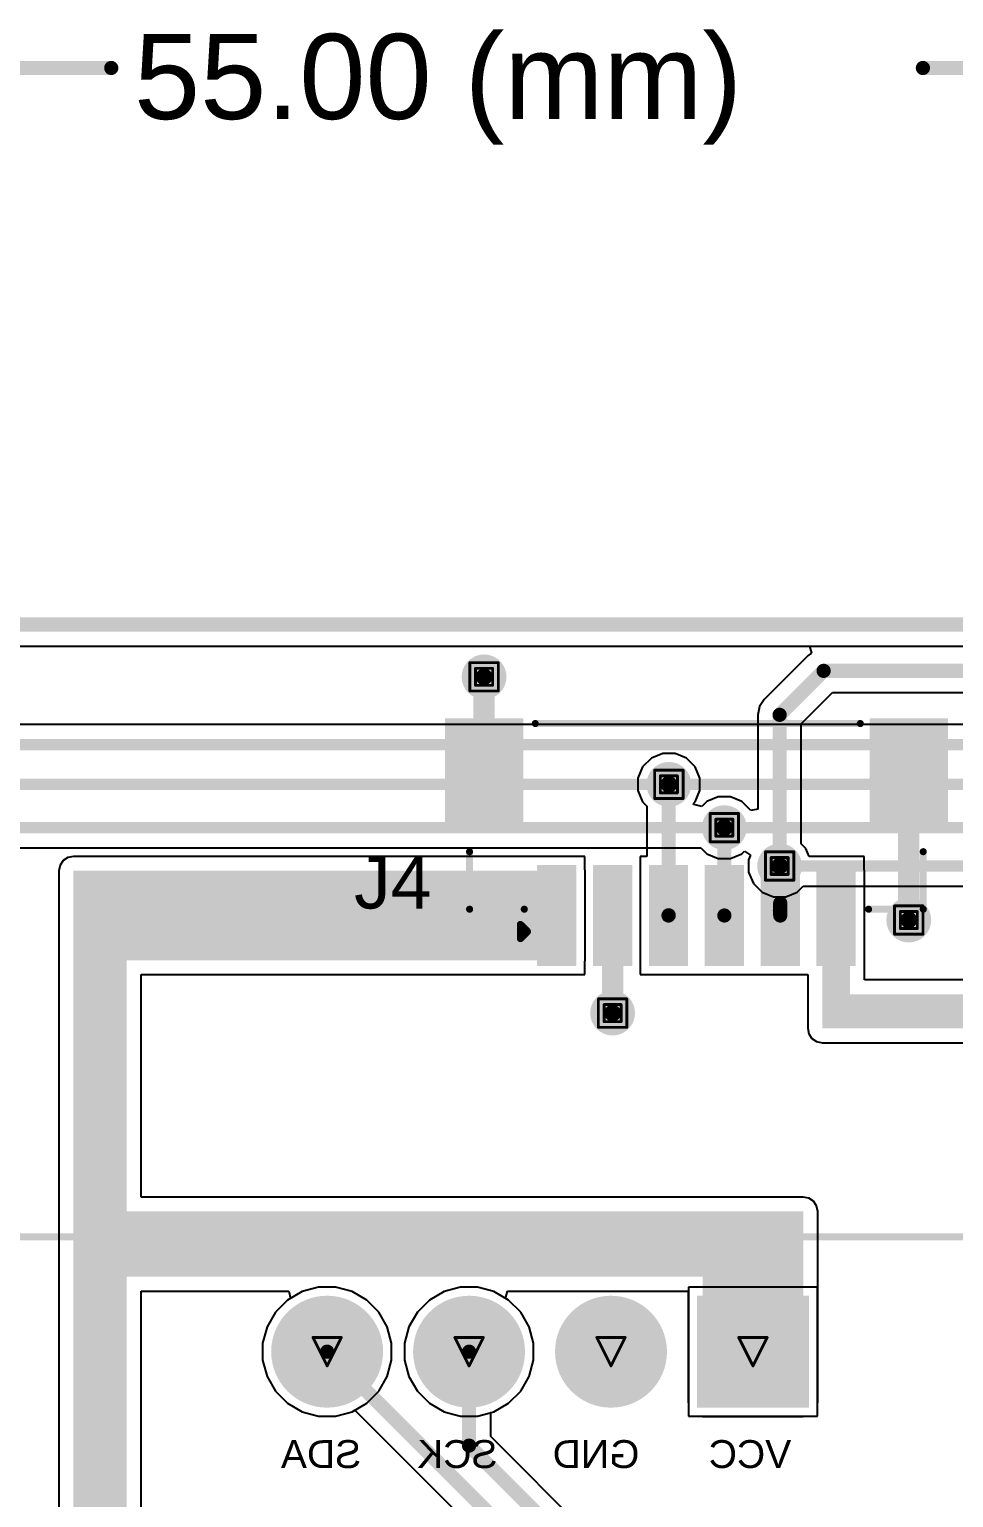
# Model space of a CAD drawing. Header units: inches. Extents: x -0.2 to 18.2, y -0.3 to 3.9.
# Drawn here: x 0.575 to 1.227, y 1.408 to 2.443 of the extents above; entities that cross this region are included whole.
import ezdxf

# ---------------------------------------------------------------- set-up
doc = ezdxf.new("R2010")
doc.units = ezdxf.units.IN
doc.header["$MEASUREMENT"] = 0
for name, color, linetype in [('Board Outline', 216, 'Continuous'), ('Bottom Layer', 5, 'Continuous'), ('Bottom Overlay', 54, 'Continuous'), ('Bottom Solder', 6, 'Continuous'), ('Dimension', 6, 'Continuous'), ('Drill Drawing', 1, 'Continuous'), ('Multi-Layer', 9, 'Continuous'), ('Pad Holes', 156, 'Continuous'), ('Top Layer', 1, 'Continuous'), ('Top Overlay', 2, 'Continuous'), ('Top Paste', 8, 'Continuous'), ('Top Solder', 216, 'Continuous'), ('Via Holes', 16, 'Continuous')]:
    doc.layers.add(name, color=color, linetype=linetype)
doc.styles.add('Arial', font='', dxfattribs={"height": 0.2})
doc.styles.get('Arial').set_extended_font_data('Arial')

# ---------------------------------------------------------------- blocks, each defined once
blk = doc.blocks.new('V________T______17')
at = {"layer": 'Top Layer'}
for points in [[(-0.17322825, 0.08513775), (-0.12598415, 0.08513775), (-0.12598415, 0.01427165), (-0.17322825, 0.01427165)], [(0.12598435, 0.08513775), (0.17322845, 0.08513775), (0.17322845, 0.01427165), (0.12598435, 0.01427165)], [(-0.1082676, -0.01820865), (-0.0885826, -0.01820865), (-0.0885826, -0.08120075), (-0.1082676, -0.08120075)], [(-0.0688975, -0.01820865), (-0.0492125, -0.01820865), (-0.0492125, -0.08120075), (-0.0688975, -0.08120075)], [(-0.0295274, -0.01820865), (-0.0098424, -0.01820865), (-0.0098424, -0.08120075), (-0.0295274, -0.08120075)], [(0.0098426, -0.01820865), (0.0295276, -0.01820865), (0.0295276, -0.08120075), (0.0098426, -0.08120075)], [(0.0492127, -0.01820865), (0.0688977, -0.01820865), (0.0688977, -0.08120075), (0.0492127, -0.08120075)], [(0.0885828, -0.01820865), (0.1082678, -0.01820865), (0.1082678, -0.08120075), (0.0885828, -0.08120075)]]:
    blk.add_hatch(color=1, dxfattribs=at).paths.add_polyline_path(points)
at = {"layer": 'Top Paste'}
for points in [[(-0.17322825, 0.08513775), (-0.12598415, 0.08513775), (-0.12598415, 0.01427165), (-0.17322825, 0.01427165)], [(0.12598435, 0.08513775), (0.17322845, 0.08513775), (0.17322845, 0.01427165), (0.12598435, 0.01427165)], [(-0.1082676, -0.01820865), (-0.0885826, -0.01820865), (-0.0885826, -0.08120075), (-0.1082676, -0.08120075)], [(-0.0688975, -0.01820865), (-0.0492125, -0.01820865), (-0.0492125, -0.08120075), (-0.0688975, -0.08120075)], [(-0.0295274, -0.01820865), (-0.0098424, -0.01820865), (-0.0098424, -0.08120075), (-0.0295274, -0.08120075)], [(0.0098426, -0.01820865), (0.0295276, -0.01820865), (0.0295276, -0.08120075), (0.0098426, -0.08120075)], [(0.0492127, -0.01820865), (0.0688977, -0.01820865), (0.0688977, -0.08120075), (0.0492127, -0.08120075)], [(0.0885828, -0.01820865), (0.1082678, -0.01820865), (0.1082678, -0.08120075), (0.0885828, -0.08120075)]]:
    blk.add_hatch(color=8, dxfattribs=at).paths.add_polyline_path(points)
at = {"layer": 'Top Solder'}
for points in [[(-0.17722825, 0.08913775), (-0.12198415, 0.08913775), (-0.12198415, 0.01027165), (-0.17722825, 0.01027165)], [(0.12198435, 0.08913775), (0.17722845, 0.08913775), (0.17722845, 0.01027165), (0.12198435, 0.01027165)], [(-0.1122676, -0.01420865), (-0.0845826, -0.01420865), (-0.0845826, -0.08520075), (-0.1122676, -0.08520075)], [(-0.0728975, -0.01420865), (-0.0452125, -0.01420865), (-0.0452125, -0.08520075), (-0.0728975, -0.08520075)], [(-0.0335274, -0.01420865), (-0.0058424, -0.01420865), (-0.0058424, -0.08520075), (-0.0335274, -0.08520075)], [(0.0058426, -0.01420865), (0.0335276, -0.01420865), (0.0335276, -0.08520075), (0.0058426, -0.08520075)], [(0.0452127, -0.01420865), (0.0728977, -0.01420865), (0.0728977, -0.08520075), (0.0452127, -0.08520075)], [(0.0845828, -0.01420865), (0.1122678, -0.01420865), (0.1122678, -0.08520075), (0.0845828, -0.08520075)]]:
    blk.add_hatch(color=216, dxfattribs=at).paths.add_polyline_path(points)
at = {"layer": 'Top Overlay', "const_width": 0.005}
for points in [[(-0.113559, 0.085559), (0.115441, 0.085559)], [(-0.159811, -0.0452756), (-0.159811, -0.0047402)], [(0.1598112, -0.0452756), (0.1598112, -0.0047402)], [(-0.159811, -0.0452756), (-0.1212756, -0.0452756)], [(0.1212758, -0.0452756), (0.1598112, -0.0452756)], [(-0.124, -0.056), (-0.119, -0.061)], [(-0.124, -0.066), (-0.124, -0.056)], [(-0.124, -0.066), (-0.119, -0.061)]]:
    blk.add_lwpolyline(points, dxfattribs=at)
at = {"layer": 'Top Overlay', "const_width": 0.0025}
for points in [[(-0.114809, 0.085559, 1), (-0.112309, 0.085559, 1)], [(0.114191, 0.085559, 1), (0.116691, 0.085559, 1)], [(-0.161061, -0.0047402, 1), (-0.158561, -0.0047402, 1)], [(0.1585612, -0.0047402, 1), (0.1610612, -0.0047402, 1)], [(-0.161061, -0.0452756, 1), (-0.158561, -0.0452756, 1)], [(-0.161061, -0.0452756, 1), (-0.158561, -0.0452756, 1)], [(-0.1225256, -0.0452756, 1), (-0.1200256, -0.0452756, 1)], [(0.1200258, -0.0452756, 1), (0.1225258, -0.0452756, 1)], [(0.1585612, -0.0452756, 1), (0.1610612, -0.0452756, 1)], [(0.1585612, -0.0452756, 1), (0.1610612, -0.0452756, 1)], [(-0.12525, -0.056, 1), (-0.12275, -0.056, 1)], [(-0.12525, -0.056, 1), (-0.12275, -0.056, 1)], [(-0.12025, -0.061, 1), (-0.11775, -0.061, 1)], [(-0.12025, -0.061, 1), (-0.11775, -0.061, 1)], [(-0.12525, -0.066, 1), (-0.12275, -0.066, 1)], [(-0.12525, -0.066, 1), (-0.12275, -0.066, 1)]]:
    blk.add_lwpolyline(points, format="xyb", close=True, dxfattribs=at)
blk = doc.blocks.new('1_3_______OLED_B_32')
at = {"layer": 'Bottom Layer'}
blk.add_hatch(color=5, dxfattribs=at).paths.add_polyline_path([(-0.11456685, -0.03543315), (-0.18543295, -0.03543315), (-0.18543295, 0.03543295), (-0.11456685, 0.03543295)])
h = blk.add_hatch(color=5, dxfattribs=at)
edge = h.paths.add_edge_path()
edge.add_arc((-0.0499999, -1e-07), 0.035433, 0, 360)
h = blk.add_hatch(color=5, dxfattribs=at)
edge = h.paths.add_edge_path()
edge.add_arc((0.0500001, -1e-07), 0.035433, 0, 360)
h = blk.add_hatch(color=5, dxfattribs=at)
edge = h.paths.add_edge_path()
edge.add_arc((0.1500001, -1e-07), 0.035433, 0, 360)
at = {"layer": 'Bottom Solder'}
blk.add_hatch(color=6, dxfattribs=at).paths.add_polyline_path([(-0.11056685, -0.03943315), (-0.18943295, -0.03943315), (-0.18943295, 0.03943295), (-0.11056685, 0.03943295)])
h = blk.add_hatch(color=6, dxfattribs=at)
edge = h.paths.add_edge_path()
edge.add_arc((-0.0499999, -1e-07), 0.039433, 0, 360)
h = blk.add_hatch(color=6, dxfattribs=at)
edge = h.paths.add_edge_path()
edge.add_arc((0.0500001, -1e-07), 0.039433, 0, 360)
h = blk.add_hatch(color=6, dxfattribs=at)
edge = h.paths.add_edge_path()
edge.add_arc((0.1500001, -1e-07), 0.039433, 0, 360)
at = {"layer": 'Multi-Layer'}
blk.add_hatch(color=9, dxfattribs=at).paths.add_polyline_path([(-0.11456685, -0.03543315), (-0.18543295, -0.03543315), (-0.18543295, 0.03543295), (-0.11456685, 0.03543295)])
h = blk.add_hatch(color=9, dxfattribs=at)
edge = h.paths.add_edge_path()
edge.add_arc((-0.0499999, -1e-07), 0.035433, 0, 360)
h = blk.add_hatch(color=9, dxfattribs=at)
edge = h.paths.add_edge_path()
edge.add_arc((0.0500001, -1e-07), 0.035433, 0, 360)
h = blk.add_hatch(color=9, dxfattribs=at)
edge = h.paths.add_edge_path()
edge.add_arc((0.1500001, -1e-07), 0.035433, 0, 360)
at = {"layer": 'Pad Holes'}
h = blk.add_hatch(color=7, dxfattribs=at)
edge = h.paths.add_edge_path()
edge.add_arc((-0.1499999, -1e-07), 0.019685, 0, 360)
h = blk.add_hatch(color=7, dxfattribs=at)
edge = h.paths.add_edge_path()
edge.add_arc((-0.0499999, -1e-07), 0.019685, 0, 360)
h = blk.add_hatch(color=7, dxfattribs=at)
edge = h.paths.add_edge_path()
edge.add_arc((0.0500001, -1e-07), 0.019685, 0, 360)
h = blk.add_hatch(color=7, dxfattribs=at)
edge = h.paths.add_edge_path()
edge.add_arc((0.1500001, -1e-07), 0.019685, 0, 360)
at = {"layer": 'Top Layer'}
blk.add_hatch(color=1, dxfattribs=at).paths.add_polyline_path([(-0.11456685, -0.03543315), (-0.18543295, -0.03543315), (-0.18543295, 0.03543295), (-0.11456685, 0.03543295)])
h = blk.add_hatch(color=1, dxfattribs=at)
edge = h.paths.add_edge_path()
edge.add_arc((-0.0499999, -1e-07), 0.035433, 0, 360)
h = blk.add_hatch(color=1, dxfattribs=at)
edge = h.paths.add_edge_path()
edge.add_arc((0.0500001, -1e-07), 0.035433, 0, 360)
h = blk.add_hatch(color=1, dxfattribs=at)
edge = h.paths.add_edge_path()
edge.add_arc((0.1500001, -1e-07), 0.035433, 0, 360)
at = {"layer": 'Top Solder'}
blk.add_hatch(color=216, dxfattribs=at).paths.add_polyline_path([(-0.11056685, -0.03943315), (-0.18943295, -0.03943315), (-0.18943295, 0.03943295), (-0.11056685, 0.03943295)])
h = blk.add_hatch(color=216, dxfattribs=at)
edge = h.paths.add_edge_path()
edge.add_arc((-0.0499999, -1e-07), 0.039433, 0, 360)
h = blk.add_hatch(color=216, dxfattribs=at)
edge = h.paths.add_edge_path()
edge.add_arc((0.0500001, -1e-07), 0.039433, 0, 360)
h = blk.add_hatch(color=216, dxfattribs=at)
edge = h.paths.add_edge_path()
edge.add_arc((0.1500001, -1e-07), 0.039433, 0, 360)
at = {"layer": 'Bottom Overlay', "const_width": 0.005}
blk.add_lwpolyline([(0.6986378, -0.081), (-0.699, -0.081)], dxfattribs=at)
at = {"layer": 'Bottom Overlay', "style": 'Arial', "text_generation_flag": 2}
for s, p in [('VCC', (-0.1769979, 0.0819999)), ('GND', (-0.0700529, 0.0819999)), ('SCK', (0.0299451, 0.0819999)), ('SDA', (0.1259981, 0.0819999))]:
    blk.add_text(s, height=0.019685, rotation=180, dxfattribs=at).set_placement(p)

msp = doc.modelspace()

# ---------------------------------------------------------------- hatches: boundary and pattern name
at = {"layer": 'Bottom Layer'}
h = msp.add_hatch(color=5, dxfattribs=at)
edge = h.paths.add_edge_path()
edge.add_arc((0.8957873, 1.9866471), 0.011811, 0, 360)
h = msp.add_hatch(color=5, dxfattribs=at)
edge = h.paths.add_edge_path()
edge.add_arc((1.0259999, 1.9108818), 0.011811, 0, 360)
h = msp.add_hatch(color=5, dxfattribs=at)
edge = h.paths.add_edge_path()
edge.add_arc((1.0650786, 1.8803866), 0.011811, 0, 360)
h = msp.add_hatch(color=5, dxfattribs=at)
edge = h.paths.add_edge_path()
edge.add_arc((1.1040059, 1.8533488), 0.011811, 0, 360)
h = msp.add_hatch(color=5, dxfattribs=at)
edge = h.paths.add_edge_path()
edge.add_arc((1.1949999, 1.8152582), 0.011811, 0, 360)
h = msp.add_hatch(color=5, dxfattribs=at)
edge = h.paths.add_edge_path()
edge.add_arc((0.9863385, 1.7497071), 0.011811, 0, 360)
at = {"layer": 'Bottom Solder'}
h = msp.add_hatch(color=6, dxfattribs=at)
edge = h.paths.add_edge_path()
edge.add_arc((0.8957873, 1.9866471), 0.015811, 0, 360)
h = msp.add_hatch(color=6, dxfattribs=at)
edge = h.paths.add_edge_path()
edge.add_arc((1.0259999, 1.9108818), 0.015811, 0, 360)
h = msp.add_hatch(color=6, dxfattribs=at)
edge = h.paths.add_edge_path()
edge.add_arc((1.0650786, 1.8803866), 0.015811, 0, 360)
h = msp.add_hatch(color=6, dxfattribs=at)
edge = h.paths.add_edge_path()
edge.add_arc((1.1040059, 1.8533488), 0.015811, 0, 360)
h = msp.add_hatch(color=6, dxfattribs=at)
edge = h.paths.add_edge_path()
edge.add_arc((1.1949999, 1.8152582), 0.015811, 0, 360)
h = msp.add_hatch(color=6, dxfattribs=at)
edge = h.paths.add_edge_path()
edge.add_arc((0.9863385, 1.7497071), 0.015811, 0, 360)
at = {"layer": 'Top Layer'}
h = msp.add_hatch(color=1, dxfattribs=at)
edge = h.paths.add_edge_path()
edge.add_arc((0.8957873, 1.9866471), 0.011811, 0, 360)
h = msp.add_hatch(color=1, dxfattribs=at)
edge = h.paths.add_edge_path()
edge.add_arc((1.0259999, 1.9108818), 0.011811, 0, 360)
h = msp.add_hatch(color=1, dxfattribs=at)
edge = h.paths.add_edge_path()
edge.add_arc((1.0650786, 1.8803866), 0.011811, 0, 360)
h = msp.add_hatch(color=1, dxfattribs=at)
edge = h.paths.add_edge_path()
edge.add_arc((1.1040059, 1.8533488), 0.011811, 0, 360)
for points in [[(0.6065, 1.7869763), (0.9568108, 1.7869763), (0.9568108, 1.8499685), (0.6065, 1.8499685)], [(0.6065, 0.9724685), (0.6439998, 0.9724685), (0.6439998, 1.8499685), (0.6065, 1.8499685)], [(1.1339999, 1.7390216), (1.1536613, 1.7390216), (1.1536613, 1.8499684), (1.1339999, 1.8499684)], [(1.1349999, 1.7390216), (1.6720031, 1.7390216), (1.6720031, 1.7628818), (1.1349999, 1.7628818)], [(0.6065, 1.5638818), (1.1206454, 1.5638818), (1.1206454, 1.6098818), (0.6065, 1.6098818)], [(1.0497793, 1.4756532), (1.1206455, 1.4756532), (1.1206455, 1.6098818), (1.0497793, 1.6098818)]]:
    msp.add_hatch(color=1, dxfattribs=at).paths.add_polyline_path(points)
h = msp.add_hatch(color=1, dxfattribs=at)
edge = h.paths.add_edge_path()
edge.add_arc((1.1949999, 1.8152582), 0.011811, 0, 360)
h = msp.add_hatch(color=1, dxfattribs=at)
edge = h.paths.add_edge_path()
edge.add_arc((0.9863385, 1.7497071), 0.011811, 0, 360)
at = {"layer": 'Top Solder'}
h = msp.add_hatch(color=216, dxfattribs=at)
edge = h.paths.add_edge_path()
edge.add_arc((0.8957873, 1.9866471), 0.015811, 0, 360)
h = msp.add_hatch(color=216, dxfattribs=at)
edge = h.paths.add_edge_path()
edge.add_arc((1.0259999, 1.9108818), 0.015811, 0, 360)
h = msp.add_hatch(color=216, dxfattribs=at)
edge = h.paths.add_edge_path()
edge.add_arc((1.0650786, 1.8803866), 0.015811, 0, 360)
h = msp.add_hatch(color=216, dxfattribs=at)
edge = h.paths.add_edge_path()
edge.add_arc((1.1040059, 1.8533488), 0.015811, 0, 360)
h = msp.add_hatch(color=216, dxfattribs=at)
edge = h.paths.add_edge_path()
edge.add_arc((1.1949999, 1.8152582), 0.015811, 0, 360)
h = msp.add_hatch(color=216, dxfattribs=at)
edge = h.paths.add_edge_path()
edge.add_arc((0.9863385, 1.7497071), 0.015811, 0, 360)
at = {"layer": 'Via Holes'}
h = msp.add_hatch(color=7, dxfattribs=at)
edge = h.paths.add_edge_path()
edge.add_arc((0.8957873, 1.9866471), 0.0059055, 0, 360)
h = msp.add_hatch(color=7, dxfattribs=at)
edge = h.paths.add_edge_path()
edge.add_arc((1.0259999, 1.9108818), 0.0059055, 0, 360)
h = msp.add_hatch(color=7, dxfattribs=at)
edge = h.paths.add_edge_path()
edge.add_arc((1.0650786, 1.8803866), 0.0059055, 0, 360)
h = msp.add_hatch(color=7, dxfattribs=at)
edge = h.paths.add_edge_path()
edge.add_arc((1.1040059, 1.8533488), 0.0059055, 0, 360)
h = msp.add_hatch(color=7, dxfattribs=at)
edge = h.paths.add_edge_path()
edge.add_arc((1.1949999, 1.8152582), 0.0059055, 0, 360)
h = msp.add_hatch(color=7, dxfattribs=at)
edge = h.paths.add_edge_path()
edge.add_arc((0.9863385, 1.7497071), 0.0059055, 0, 360)

# ---------------------------------------------------------------- linework, layer by layer
at = {"layer": 'Board Outline', "const_width": 0.01}
msp.add_lwpolyline([(0.0492128, 2.0235511), (1.820866, 2.0235511)], dxfattribs=at)
at = {"layer": 'Bottom Layer'}
for p, q in [((0.0492126, 2.0082576), (1.820866, 2.0082538)), ((1.5998612, 1.9531561), (0.3914154, 1.9531561)), ((0.4168323, 1.8661123), (1.0485075, 1.8661123)), ((1.0485075, 1.8661123), (1.0527237, 1.8618961)), ((1.0774335, 1.8618961), (1.0792989, 1.8637615)), ((1.0792989, 1.8637615), (1.0835378, 1.8609293)), ((1.0527237, 1.8618961), (1.0607401, 1.8585756)), ((1.0607401, 1.8585756), (1.0694171, 1.8585756)), ((1.0694171, 1.8585756), (1.0774335, 1.8618961)), ((1.0835378, 1.8609293), (1.0821949, 1.8576873)), ((1.0821949, 1.8576873), (1.0821949, 1.8490103)), ((1.0821949, 1.8490103), (1.0855154, 1.8409939)), ((1.0855154, 1.8409939), (1.091651, 1.8348583)), ((1.091651, 1.8348583), (1.0996674, 1.8315378)), ((1.0996674, 1.8315378), (1.1083444, 1.8315378)), ((1.1083444, 1.8315378), (1.1163608, 1.8348583)), ((1.1163608, 1.8348583), (1.120577, 1.8390745)), ((1.120577, 1.8390745), (1.4738412, 1.8390745)), ((0.7676759, 1.5534231), (0.7573159, 1.5474417)), ((0.779231, 1.5565193), (0.7676759, 1.5534231)), ((0.7911938, 1.5565193), (0.779231, 1.5565193)), ((0.8027489, 1.5534231), (0.7911938, 1.5565193)), ((0.8131089, 1.5474417), (0.8027489, 1.5534231)), ((0.8676759, 1.5534231), (0.8573159, 1.5474417)), ((0.879231, 1.5565193), (0.8676759, 1.5534231)), ((0.8911938, 1.5565193), (0.879231, 1.5565193)), ((0.9027489, 1.5534231), (0.8911938, 1.5565193)), ((0.9131089, 1.5474417), (0.9027489, 1.5534231)), ((1.1306454, 1.5565193), (1.0397794, 1.5565193)), ((1.0397794, 1.5565193), (1.0397794, 1.4656533)), ((1.1306454, 1.4656533), (1.1306454, 1.5565193)), ((0.7573159, 1.5474417), (0.748857, 1.5389828)), ((0.8215678, 1.5389828), (0.8131089, 1.5474417)), ((0.8573159, 1.5474417), (0.848857, 1.5389828)), ((0.9215678, 1.5389828), (0.9131089, 1.5474417)), ((0.748857, 1.5389828), (0.7428756, 1.5286228)), ((0.8275492, 1.5286228), (0.8215678, 1.5389828)), ((0.848857, 1.5389828), (0.8428756, 1.5286228)), ((0.9275492, 1.5286228), (0.9215678, 1.5389828)), ((0.7428756, 1.5286228), (0.7397794, 1.5170677)), ((0.8306454, 1.5170677), (0.8275492, 1.5286228)), ((0.8428756, 1.5286228), (0.8397794, 1.5170677)), ((0.9306454, 1.5170677), (0.9275492, 1.5286228)), ((0.7397794, 1.5170677), (0.7397794, 1.5051049)), ((0.8306454, 1.5051049), (0.8306454, 1.5170677)), ((0.8397794, 1.5170677), (0.8397794, 1.5051049)), ((0.9306454, 1.5051049), (0.9306454, 1.5170677)), ((0.7397794, 1.5051049), (0.7428756, 1.4935498)), ((0.8275492, 1.4935498), (0.8306454, 1.5051049)), ((0.8397794, 1.5051049), (0.8428756, 1.4935498)), ((0.9275492, 1.4935498), (0.9306454, 1.5051049)), ((0.7428756, 1.4935498), (0.748857, 1.4831898)), ((0.8215678, 1.4831898), (0.8275492, 1.4935498)), ((0.8428756, 1.4935498), (0.848857, 1.4831898)), ((0.9215678, 1.4831898), (0.9275492, 1.4935498)), ((0.748857, 1.4831898), (0.7573159, 1.4747309)), ((0.8131089, 1.4747309), (0.8215678, 1.4831898)), ((0.848857, 1.4831898), (0.8573159, 1.4747309)), ((0.9131089, 1.4747309), (0.9215678, 1.4831898)), ((0.7573159, 1.4747309), (0.7676759, 1.4687495)), ((0.8027489, 1.4687495), (0.8131089, 1.4747309)), ((0.8573159, 1.4747309), (0.8676759, 1.4687495)), ((0.9027489, 1.4687495), (0.9131089, 1.4747309)), ((0.7676759, 1.4687495), (0.779231, 1.4656533)), ((0.779231, 1.4656533), (0.7911938, 1.4656533)), ((0.7911938, 1.4656533), (0.8027489, 1.4687495)), ((0.8676759, 1.4687495), (0.879231, 1.4656533)), ((0.879231, 1.4656533), (0.8911938, 1.4656533)), ((0.8911938, 1.4656533), (0.9027489, 1.4687495)), ((1.0397794, 1.4656533), (1.1306454, 1.4656533))]:
    msp.add_line(p, q, dxfattribs=at)
at = {"layer": 'Bottom Layer', "const_width": 0.008}
for points in [[(0.3914149, 1.9388818), (1.6164323, 1.9388818)], [(0.4024149, 1.9108818), (1.0259999, 1.9108818)], [(1.0259999, 1.9108818), (1.4884451, 1.9108818)], [(0.4109197, 1.8803866), (1.0650786, 1.8803866)], [(1.0650786, 1.8803866), (1.4818823, 1.8803866)], [(1.1040059, 1.8533488), (1.4797539, 1.8533488)]]:
    msp.add_lwpolyline(points, dxfattribs=at)
at = {"layer": 'Bottom Layer', "const_width": 0.004}
for points in [[(1.0239999, 1.9108818, 1), (1.0279999, 1.9108818, 1)], [(1.0239999, 1.9108818, 1), (1.0279999, 1.9108818, 1)], [(1.0630786, 1.8803866, 1), (1.0670786, 1.8803866, 1)], [(1.0630786, 1.8803866, 1), (1.0670786, 1.8803866, 1)], [(1.1020059, 1.8533488, 1), (1.1060059, 1.8533488, 1)]]:
    msp.add_lwpolyline(points, format="xyb", close=True, dxfattribs=at)
at = {"layer": 'Dimension', "const_width": 0.01}
for points in [[(-0.1476378, 2.4157318), (0.6331265, 2.4157318)], [(1.2049518, 2.4157318), (2.0177162, 2.4157318)]]:
    msp.add_lwpolyline(points, dxfattribs=at)
at = {"layer": 'Dimension', "const_width": 0.005}
for points in [[(0.6306265, 2.4157318, 1), (0.6356265, 2.4157318, 1)], [(1.2024518, 2.4157318, 1), (1.2074518, 2.4157318, 1)]]:
    msp.add_lwpolyline(points, format="xyb", close=True, dxfattribs=at)
at = {"layer": 'Drill Drawing', "const_width": 0.002}
for points in [[(0.8857873, 1.9966471), (0.9057873, 1.9966471)], [(0.8857873, 1.9766471), (0.8857873, 1.9966471)], [(0.9057873, 1.9766471), (0.9057873, 1.9966471)], [(0.8897873, 1.9926471), (0.9017873, 1.9926471)], [(0.8897873, 1.9806471), (0.8897873, 1.9926471)], [(0.9017873, 1.9806471), (0.9017873, 1.9926471)], [(0.8857873, 1.9766471), (0.9057873, 1.9766471)], [(0.8897873, 1.9806471), (0.9017873, 1.9806471)], [(1.0159999, 1.9208818), (1.0359999, 1.9208818)], [(1.0159999, 1.9008818), (1.0159999, 1.9208818)], [(1.0199999, 1.9168818), (1.0319999, 1.9168818)], [(1.0199999, 1.9048818), (1.0199999, 1.9168818)], [(1.0319999, 1.9048818), (1.0319999, 1.9168818)], [(1.0359999, 1.9008818), (1.0359999, 1.9208818)], [(1.0199999, 1.9048818), (1.0319999, 1.9048818)], [(1.0159999, 1.9008818), (1.0359999, 1.9008818)], [(1.0550786, 1.8903866), (1.0750786, 1.8903866)], [(1.0550786, 1.8703866), (1.0550786, 1.8903866)], [(1.0590786, 1.8863866), (1.0710786, 1.8863866)], [(1.0590786, 1.8743866), (1.0590786, 1.8863866)], [(1.0710786, 1.8743866), (1.0710786, 1.8863866)], [(1.0750786, 1.8703866), (1.0750786, 1.8903866)], [(1.0590786, 1.8743866), (1.0710786, 1.8743866)], [(1.0550786, 1.8703866), (1.0750786, 1.8703866)], [(1.0940059, 1.8633488), (1.1140059, 1.8633488)], [(1.0940059, 1.8433488), (1.0940059, 1.8633488)], [(1.1140059, 1.8433488), (1.1140059, 1.8633488)], [(1.0980059, 1.8593488), (1.1100059, 1.8593488)], [(1.0980059, 1.8473488), (1.0980059, 1.8593488)], [(1.1100059, 1.8473488), (1.1100059, 1.8593488)], [(1.0940059, 1.8433488), (1.1140059, 1.8433488)], [(1.0980059, 1.8473488), (1.1100059, 1.8473488)], [(1.1849999, 1.8252582), (1.2049999, 1.8252582)], [(1.1849999, 1.8052582), (1.1849999, 1.8252582)], [(1.1889999, 1.8212582), (1.2009999, 1.8212582)], [(1.1889999, 1.8092582), (1.1889999, 1.8212582)], [(1.2009999, 1.8092582), (1.2009999, 1.8212582)], [(1.2049999, 1.8052582), (1.2049999, 1.8252582)], [(1.1849999, 1.8052582), (1.2049999, 1.8052582)], [(1.1889999, 1.8092582), (1.2009999, 1.8092582)], [(0.9763385, 1.7597071), (0.9963385, 1.7597071)], [(0.9763385, 1.7397071), (0.9763385, 1.7597071)], [(0.9963385, 1.7397071), (0.9963385, 1.7597071)], [(0.9803385, 1.7557071), (0.9923385, 1.7557071)], [(0.9803385, 1.7437071), (0.9803385, 1.7557071)], [(0.9923385, 1.7437071), (0.9923385, 1.7557071)], [(0.9763385, 1.7397071), (0.9963385, 1.7397071)], [(0.9803385, 1.7437071), (0.9923385, 1.7437071)], [(0.7752124, 1.5210863), (0.7952124, 1.5210863)], [(0.7752124, 1.5210863), (0.7852124, 1.5010863)], [(0.7852124, 1.5010863), (0.7952124, 1.5210863)], [(0.8752124, 1.5210863), (0.8952124, 1.5210863)], [(0.8752124, 1.5210863), (0.8852124, 1.5010863)], [(0.8852124, 1.5010863), (0.8952124, 1.5210863)], [(0.9752124, 1.5210863), (0.9952124, 1.5210863)], [(0.9752124, 1.5210863), (0.9852124, 1.5010863)], [(0.9852124, 1.5010863), (0.9952124, 1.5210863)], [(1.0752124, 1.5210863), (1.0952124, 1.5210863)], [(1.0752124, 1.5210863), (1.0852124, 1.5010863)], [(1.0852124, 1.5010863), (1.0952124, 1.5210863)]]:
    msp.add_lwpolyline(points, dxfattribs=at)
at = {"layer": 'Drill Drawing', "const_width": 0.001}
for points in [[(0.8852873, 1.9966471, 1), (0.8862873, 1.9966471, 1)], [(0.8852873, 1.9966471, 1), (0.8862873, 1.9966471, 1)], [(0.9052873, 1.9966471, 1), (0.9062873, 1.9966471, 1)], [(0.9052873, 1.9966471, 1), (0.9062873, 1.9966471, 1)], [(0.8892873, 1.9926471, 1), (0.8902873, 1.9926471, 1)], [(0.8892873, 1.9926471, 1), (0.8902873, 1.9926471, 1)], [(0.9012873, 1.9926471, 1), (0.9022873, 1.9926471, 1)], [(0.9012873, 1.9926471, 1), (0.9022873, 1.9926471, 1)], [(0.8852873, 1.9766471, 1), (0.8862873, 1.9766471, 1)], [(0.8852873, 1.9766471, 1), (0.8862873, 1.9766471, 1)], [(0.8892873, 1.9806471, 1), (0.8902873, 1.9806471, 1)], [(0.8892873, 1.9806471, 1), (0.8902873, 1.9806471, 1)], [(0.9012873, 1.9806471, 1), (0.9022873, 1.9806471, 1)], [(0.9012873, 1.9806471, 1), (0.9022873, 1.9806471, 1)], [(0.9052873, 1.9766471, 1), (0.9062873, 1.9766471, 1)], [(0.9052873, 1.9766471, 1), (0.9062873, 1.9766471, 1)], [(1.0154999, 1.9208818, 1), (1.0164999, 1.9208818, 1)], [(1.0154999, 1.9208818, 1), (1.0164999, 1.9208818, 1)], [(1.0194999, 1.9168818, 1), (1.0204999, 1.9168818, 1)], [(1.0194999, 1.9168818, 1), (1.0204999, 1.9168818, 1)], [(1.0314999, 1.9168818, 1), (1.0324999, 1.9168818, 1)], [(1.0314999, 1.9168818, 1), (1.0324999, 1.9168818, 1)], [(1.0354999, 1.9208818, 1), (1.0364999, 1.9208818, 1)], [(1.0354999, 1.9208818, 1), (1.0364999, 1.9208818, 1)], [(1.0194999, 1.9048818, 1), (1.0204999, 1.9048818, 1)], [(1.0194999, 1.9048818, 1), (1.0204999, 1.9048818, 1)], [(1.0314999, 1.9048818, 1), (1.0324999, 1.9048818, 1)], [(1.0314999, 1.9048818, 1), (1.0324999, 1.9048818, 1)], [(1.0154999, 1.9008818, 1), (1.0164999, 1.9008818, 1)], [(1.0154999, 1.9008818, 1), (1.0164999, 1.9008818, 1)], [(1.0354999, 1.9008818, 1), (1.0364999, 1.9008818, 1)], [(1.0354999, 1.9008818, 1), (1.0364999, 1.9008818, 1)], [(1.0545786, 1.8903866, 1), (1.0555786, 1.8903866, 1)], [(1.0545786, 1.8903866, 1), (1.0555786, 1.8903866, 1)], [(1.0585786, 1.8863866, 1), (1.0595786, 1.8863866, 1)], [(1.0585786, 1.8863866, 1), (1.0595786, 1.8863866, 1)], [(1.0705786, 1.8863866, 1), (1.0715786, 1.8863866, 1)], [(1.0705786, 1.8863866, 1), (1.0715786, 1.8863866, 1)], [(1.0745786, 1.8903866, 1), (1.0755786, 1.8903866, 1)], [(1.0745786, 1.8903866, 1), (1.0755786, 1.8903866, 1)], [(1.0585786, 1.8743866, 1), (1.0595786, 1.8743866, 1)], [(1.0585786, 1.8743866, 1), (1.0595786, 1.8743866, 1)], [(1.0705786, 1.8743866, 1), (1.0715786, 1.8743866, 1)], [(1.0705786, 1.8743866, 1), (1.0715786, 1.8743866, 1)], [(1.0545786, 1.8703866, 1), (1.0555786, 1.8703866, 1)], [(1.0545786, 1.8703866, 1), (1.0555786, 1.8703866, 1)], [(1.0745786, 1.8703866, 1), (1.0755786, 1.8703866, 1)], [(1.0745786, 1.8703866, 1), (1.0755786, 1.8703866, 1)], [(1.0935059, 1.8633488, 1), (1.0945059, 1.8633488, 1)], [(1.0935059, 1.8633488, 1), (1.0945059, 1.8633488, 1)], [(1.1135059, 1.8633488, 1), (1.1145059, 1.8633488, 1)], [(1.1135059, 1.8633488, 1), (1.1145059, 1.8633488, 1)], [(1.0975059, 1.8593488, 1), (1.0985059, 1.8593488, 1)], [(1.0975059, 1.8593488, 1), (1.0985059, 1.8593488, 1)], [(1.1095059, 1.8593488, 1), (1.1105059, 1.8593488, 1)], [(1.1095059, 1.8593488, 1), (1.1105059, 1.8593488, 1)], [(1.0935059, 1.8433488, 1), (1.0945059, 1.8433488, 1)], [(1.0935059, 1.8433488, 1), (1.0945059, 1.8433488, 1)], [(1.0975059, 1.8473488, 1), (1.0985059, 1.8473488, 1)], [(1.0975059, 1.8473488, 1), (1.0985059, 1.8473488, 1)], [(1.1095059, 1.8473488, 1), (1.1105059, 1.8473488, 1)], [(1.1095059, 1.8473488, 1), (1.1105059, 1.8473488, 1)], [(1.1135059, 1.8433488, 1), (1.1145059, 1.8433488, 1)], [(1.1135059, 1.8433488, 1), (1.1145059, 1.8433488, 1)], [(1.1844999, 1.8252582, 1), (1.1854999, 1.8252582, 1)], [(1.1844999, 1.8252582, 1), (1.1854999, 1.8252582, 1)], [(1.1884999, 1.8212582, 1), (1.1894999, 1.8212582, 1)], [(1.1884999, 1.8212582, 1), (1.1894999, 1.8212582, 1)], [(1.2004999, 1.8212582, 1), (1.2014999, 1.8212582, 1)], [(1.2004999, 1.8212582, 1), (1.2014999, 1.8212582, 1)], [(1.2044999, 1.8252582, 1), (1.2054999, 1.8252582, 1)], [(1.2044999, 1.8252582, 1), (1.2054999, 1.8252582, 1)], [(1.1844999, 1.8052582, 1), (1.1854999, 1.8052582, 1)], [(1.1844999, 1.8052582, 1), (1.1854999, 1.8052582, 1)], [(1.1884999, 1.8092582, 1), (1.1894999, 1.8092582, 1)], [(1.1884999, 1.8092582, 1), (1.1894999, 1.8092582, 1)], [(1.2004999, 1.8092582, 1), (1.2014999, 1.8092582, 1)], [(1.2004999, 1.8092582, 1), (1.2014999, 1.8092582, 1)], [(1.2044999, 1.8052582, 1), (1.2054999, 1.8052582, 1)], [(1.2044999, 1.8052582, 1), (1.2054999, 1.8052582, 1)], [(0.9758385, 1.7597071, 1), (0.9768385, 1.7597071, 1)], [(0.9758385, 1.7597071, 1), (0.9768385, 1.7597071, 1)], [(0.9958385, 1.7597071, 1), (0.9968385, 1.7597071, 1)], [(0.9958385, 1.7597071, 1), (0.9968385, 1.7597071, 1)], [(0.9798385, 1.7557071, 1), (0.9808385, 1.7557071, 1)], [(0.9798385, 1.7557071, 1), (0.9808385, 1.7557071, 1)], [(0.9918385, 1.7557071, 1), (0.9928385, 1.7557071, 1)], [(0.9918385, 1.7557071, 1), (0.9928385, 1.7557071, 1)], [(0.9758385, 1.7397071, 1), (0.9768385, 1.7397071, 1)], [(0.9758385, 1.7397071, 1), (0.9768385, 1.7397071, 1)], [(0.9798385, 1.7437071, 1), (0.9808385, 1.7437071, 1)], [(0.9798385, 1.7437071, 1), (0.9808385, 1.7437071, 1)], [(0.9918385, 1.7437071, 1), (0.9928385, 1.7437071, 1)], [(0.9918385, 1.7437071, 1), (0.9928385, 1.7437071, 1)], [(0.9958385, 1.7397071, 1), (0.9968385, 1.7397071, 1)], [(0.9958385, 1.7397071, 1), (0.9968385, 1.7397071, 1)], [(0.7747124, 1.5210863, 1), (0.7757124, 1.5210863, 1)], [(0.7747124, 1.5210863, 1), (0.7757124, 1.5210863, 1)], [(0.7947124, 1.5210863, 1), (0.7957124, 1.5210863, 1)], [(0.7947124, 1.5210863, 1), (0.7957124, 1.5210863, 1)], [(0.8747124, 1.5210863, 1), (0.8757124, 1.5210863, 1)], [(0.8747124, 1.5210863, 1), (0.8757124, 1.5210863, 1)], [(0.8947124, 1.5210863, 1), (0.8957124, 1.5210863, 1)], [(0.8947124, 1.5210863, 1), (0.8957124, 1.5210863, 1)], [(0.9747124, 1.5210863, 1), (0.9757124, 1.5210863, 1)], [(0.9747124, 1.5210863, 1), (0.9757124, 1.5210863, 1)], [(0.9947124, 1.5210863, 1), (0.9957124, 1.5210863, 1)], [(0.9947124, 1.5210863, 1), (0.9957124, 1.5210863, 1)], [(1.0747124, 1.5210863, 1), (1.0757124, 1.5210863, 1)], [(1.0747124, 1.5210863, 1), (1.0757124, 1.5210863, 1)], [(1.0947124, 1.5210863, 1), (1.0957124, 1.5210863, 1)], [(1.0947124, 1.5210863, 1), (1.0957124, 1.5210863, 1)], [(0.7847124, 1.5010863, 1), (0.7857124, 1.5010863, 1)], [(0.7847124, 1.5010863, 1), (0.7857124, 1.5010863, 1)], [(0.8847124, 1.5010863, 1), (0.8857124, 1.5010863, 1)], [(0.8847124, 1.5010863, 1), (0.8857124, 1.5010863, 1)], [(0.9847124, 1.5010863, 1), (0.9857124, 1.5010863, 1)], [(0.9847124, 1.5010863, 1), (0.9857124, 1.5010863, 1)], [(1.0847124, 1.5010863, 1), (1.0857124, 1.5010863, 1)], [(1.0847124, 1.5010863, 1), (1.0857124, 1.5010863, 1)]]:
    msp.add_lwpolyline(points, format="xyb", close=True, dxfattribs=at)
at = {"layer": 'Top Layer'}
for p, q in [((0.0492126, 2.0082576), (1.1250021, 2.0082553)), ((1.1250021, 2.0082553), (1.1265188, 2.0032553)), ((1.1241855, 2.0016962), (1.0931915, 1.9707022)), ((1.1265188, 2.0032553), (1.1241855, 2.0016962)), ((1.0931915, 1.9707022), (1.0898762, 1.9657405)), ((1.1192998, 1.9535529), (1.1413348, 1.9755879)), ((1.1413348, 1.9755879), (1.279665, 1.9755879)), ((1.0898762, 1.9657405), (1.088712, 1.9598878)), ((1.088712, 1.9598878), (1.088712, 1.8933911)), ((1.1192998, 1.8689003), (1.1192998, 1.9535529)), ((1.013645, 1.9293723), (1.0075094, 1.9232367)), ((1.0216614, 1.9326928), (1.013645, 1.9293723)), ((1.0303384, 1.9326928), (1.0216614, 1.9326928)), ((1.0383548, 1.9293723), (1.0303384, 1.9326928)), ((1.0444904, 1.9232367), (1.0383548, 1.9293723)), ((1.0075094, 1.9232367), (1.0041889, 1.9152203)), ((1.0041889, 1.9152203), (1.0041889, 1.9065433)), ((1.0478109, 1.9152203), (1.0444904, 1.9232367)), ((1.0478109, 1.9065433), (1.0478109, 1.9152203)), ((1.0041889, 1.9065433), (1.0075094, 1.8985269)), ((1.0444904, 1.8985269), (1.0478109, 1.9065433)), ((1.0075094, 1.8985269), (1.0105603, 1.895476)), ((1.0105603, 1.895476), (1.0105603, 1.8599684)), ((1.0433061, 1.8973426), (1.0444904, 1.8985269)), ((1.0434951, 1.8967196), (1.0433061, 1.8973426)), ((1.0491498, 1.8953032), (1.0434951, 1.8967196)), ((1.0527237, 1.8988771), (1.0491498, 1.8953032)), ((1.0607401, 1.9021976), (1.0527237, 1.8988771)), ((1.0694171, 1.9021976), (1.0607401, 1.9021976)), ((1.0774335, 1.8988771), (1.0694171, 1.9021976)), ((1.0835691, 1.8927415), (1.0774335, 1.8988771)), ((1.083712, 1.8923966), (1.0835691, 1.8927415)), ((1.088712, 1.8933911), (1.083712, 1.8923966)), ((1.1224964, 1.8657037), (1.1192998, 1.8689003)), ((1.124872, 1.8599684), (1.1224964, 1.8657037)), ((0.5970802, 1.8538703), (0.5963041, 1.8499685)), ((0.5992904, 1.8571781), (0.5970802, 1.8538703)), ((0.6025982, 1.8593883), (0.5992904, 1.8571781)), ((0.6065, 1.8601644), (0.6025982, 1.8593883)), ((0.9568109, 1.8601644), (0.6065, 1.8601644)), ((0.9577963, 1.8599684), (0.9568109, 1.8601644)), ((0.9668109, 1.8599684), (0.9577963, 1.8599684)), ((0.9668109, 1.8509534), (0.9668109, 1.8599684)), ((1.0105603, 1.8599684), (1.0058661, 1.8599684)), ((1.0058661, 1.8599684), (1.0058661, 1.7769764)), ((1.1330145, 1.8599684), (1.124872, 1.8599684)), ((1.1339999, 1.8601644), (1.1330145, 1.8599684)), ((1.1536613, 1.8601644), (1.1339999, 1.8601644)), ((1.1546467, 1.8599684), (1.1536613, 1.8601644)), ((1.1636613, 1.8599684), (1.1546467, 1.8599684)), ((1.1636613, 1.8509534), (1.1636613, 1.8599684)), ((0.5963041, 1.8499685), (0.5963041, 1.7869763)), ((0.9670068, 1.8499685), (0.9668109, 1.8509534)), ((0.9670068, 1.7869763), (0.9670068, 1.8499685)), ((1.1638572, 1.8499685), (1.1636613, 1.8509534)), ((1.1638572, 1.7730777), (1.1638572, 1.8499685)), ((0.5963041, 1.7869763), (0.5963041, 1.6098818)), ((0.9668109, 1.7859914), (0.9670068, 1.7869763)), ((0.9668109, 1.7769764), (0.9668109, 1.7859914)), ((0.6541958, 1.6200777), (0.6541958, 1.7767804)), ((0.6541958, 1.7767804), (0.9568109, 1.7767804)), ((0.9568109, 1.7767804), (0.9577963, 1.7769764)), ((0.9577963, 1.7769764), (0.9668109, 1.7769764)), ((1.0058661, 1.7769764), (1.123804, 1.7769764)), ((1.123804, 1.7769764), (1.123804, 1.7390216)), ((1.6295237, 1.7730777), (1.1638572, 1.7730777)), ((1.123804, 1.7390216), (1.1245801, 1.7351198)), ((1.1245801, 1.7351198), (1.1267903, 1.731812)), ((1.1267903, 1.731812), (1.1300981, 1.7296018)), ((1.1300981, 1.7296018), (1.1339999, 1.7288257)), ((1.1339999, 1.7288257), (1.6295237, 1.7288257)), ((1.1206455, 1.6200777), (0.6541958, 1.6200777)), ((1.1245473, 1.6193016), (1.1206455, 1.6200777)), ((1.1278551, 1.6170914), (1.1245473, 1.6193016)), ((1.1300653, 1.6137836), (1.1278551, 1.6170914)), ((0.5963041, 1.6098818), (0.5963041, 1.5638818)), ((1.1308414, 1.6098818), (1.1300653, 1.6137836)), ((1.1308414, 1.4756532), (1.1308414, 1.6098818)), ((0.5963041, 1.5638818), (0.5963041, 1.3440777)), ((0.6541958, 1.0317195), (0.6541958, 1.5536859)), ((0.6541958, 1.5536859), (0.7581311, 1.5536859)), ((0.7581311, 1.5536859), (0.7594708, 1.5486859)), ((0.910954, 1.5486859), (0.9122937, 1.5536859)), ((0.9122937, 1.5536859), (1.0395834, 1.5536859)), ((1.0395834, 1.5536859), (1.0395834, 1.4756532)), ((0.7573159, 1.5474417), (0.748857, 1.5389828)), ((0.7594708, 1.5486859), (0.7573159, 1.5474417)), ((0.9131089, 1.5474417), (0.910954, 1.5486859)), ((0.9215678, 1.5389828), (0.9131089, 1.5474417)), ((0.748857, 1.5389828), (0.7428756, 1.5286228)), ((0.9275492, 1.5286228), (0.9215678, 1.5389828)), ((0.7428756, 1.5286228), (0.7397794, 1.5170677)), ((0.9306454, 1.5170677), (0.9275492, 1.5286228)), ((0.7397794, 1.5170677), (0.7397794, 1.5051049)), ((0.9306454, 1.5051049), (0.9306454, 1.5170677)), ((0.7397794, 1.5051049), (0.7428756, 1.4935498)), ((0.9275492, 1.4935498), (0.9306454, 1.5051049)), ((0.7428756, 1.4935498), (0.748857, 1.4831898)), ((0.9215678, 1.4831898), (0.9275492, 1.4935498)), ((0.748857, 1.4831898), (0.7573159, 1.4747309)), ((0.9131089, 1.4747309), (0.9215678, 1.4831898)), ((0.7573159, 1.4747309), (0.7676759, 1.4687495)), ((0.8027489, 1.4687495), (0.8047595, 1.4699104)), ((0.8047595, 1.4699104), (1.1423336, 1.1323363)), ((0.9027489, 1.4687495), (0.9131089, 1.4747309)), ((1.0395834, 1.4756532), (1.0397794, 1.4746678)), ((1.0397794, 1.4746678), (1.0397794, 1.4656533)), ((1.1306454, 1.4746678), (1.1308414, 1.4756532)), ((1.1306454, 1.4656533), (1.1306454, 1.4746678)), ((0.7676759, 1.4687495), (0.779231, 1.4656533)), ((0.779231, 1.4656533), (0.7911938, 1.4656533)), ((0.7911938, 1.4656533), (0.8027489, 1.4687495)), ((0.9005063, 1.4681486), (0.9027489, 1.4687495)), ((0.9005063, 1.4512374), (0.9005063, 1.4681486)), ((1.0397794, 1.4656533), (1.0487939, 1.4656533)), ((1.0487939, 1.4656533), (1.0497793, 1.4654573)), ((1.0497793, 1.4654573), (1.1206455, 1.4654573)), ((1.1206455, 1.4654573), (1.1216309, 1.4656533)), ((1.1216309, 1.4656533), (1.1306454, 1.4656533)), ((1.1933883, 1.1583554), (0.9005063, 1.4512374))]:
    msp.add_line(p, q, dxfattribs=at)
for points, const_width in [([(0.8957873, 1.9178818), (0.8957873, 1.9866471)], 0.015), ([(1.1040059, 1.9598878), (1.1349999, 1.9908818)], 0.01), ([(1.1349999, 1.9908818), (1.2859999, 1.9908818)], 0.01), ([(1.1040059, 1.8533488), (1.1040059, 1.9598878)], 0.01), ([(1.1949999, 1.8152582), (1.1949999, 1.9178818)], 0.015), ([(1.0258542, 1.9107361), (1.0259999, 1.9108818)], 0.01), ([(1.0258542, 1.818618), (1.0258542, 1.9107361)], 0.01), ([(1.0650786, 1.8184724), (1.0650786, 1.8803866)], 0.01), ([(1.1040059, 1.8533488), (1.1042273, 1.8531274)], 0.015), ([(1.1042273, 1.8274384), (1.1042273, 1.8531274)], 0.015), ([(1.1042273, 1.8274384), (1.1044567, 1.827209)], 0.015), ([(1.1044487, 1.8184724), (1.1044487, 1.827209)], 0.01), ([(0.9863385, 1.7497071), (0.9863385, 1.8184724)], 0.015), ([(1.0257086, 1.8184724), (1.0258542, 1.818618)], 0.01), ([(0.7852124, 1.5110863), (1.1576275, 1.1386712)], 0.01), ([(0.8852124, 1.4449025), (0.8852124, 1.5110863)], 0.01), ([(0.8852124, 1.4449025), (1.1825739, 1.147541)], 0.01)]:
    msp.add_lwpolyline(points, dxfattribs=dict(at, const_width=const_width))
for points, const_width in [([(0.8920373, 1.9866471, 1), (0.8995373, 1.9866471, 1)], 0.0075), ([(1.1324999, 1.9908818, 1), (1.1374999, 1.9908818, 1)], 0.005), ([(1.1324999, 1.9908818, 1), (1.1374999, 1.9908818, 1)], 0.005), ([(1.1015059, 1.9598878, 1), (1.1065059, 1.9598878, 1)], 0.005), ([(1.1015059, 1.9598878, 1), (1.1065059, 1.9598878, 1)], 0.005), ([(0.8920373, 1.9178818, 1), (0.8995373, 1.9178818, 1)], 0.0075), ([(1.1912499, 1.9178818, 1), (1.1987499, 1.9178818, 1)], 0.0075), ([(1.0233542, 1.9107361, 1), (1.0283542, 1.9107361, 1)], 0.005), ([(1.0233542, 1.9107361, 1), (1.0283542, 1.9107361, 1)], 0.005), ([(1.0234999, 1.9108818, 1), (1.0284999, 1.9108818, 1)], 0.005), ([(1.0625786, 1.8803866, 1), (1.0675786, 1.8803866, 1)], 0.005), ([(1.1002559, 1.8533488, 1), (1.1077559, 1.8533488, 1)], 0.0075), ([(1.1004773, 1.8531274, 1), (1.1079773, 1.8531274, 1)], 0.0075), ([(1.1004773, 1.8531274, 1), (1.1079773, 1.8531274, 1)], 0.0075), ([(1.1015059, 1.8533488, 1), (1.1065059, 1.8533488, 1)], 0.005), ([(1.1004773, 1.8274384, 1), (1.1079773, 1.8274384, 1)], 0.0075), ([(1.1004773, 1.8274384, 1), (1.1079773, 1.8274384, 1)], 0.0075), ([(1.1007067, 1.827209, 1), (1.1082067, 1.827209, 1)], 0.0075), ([(1.1019487, 1.827209, 1), (1.1069487, 1.827209, 1)], 0.005), ([(0.9825885, 1.8184724, 1), (0.9900885, 1.8184724, 1)], 0.0075), ([(1.0232086, 1.8184724, 1), (1.0282086, 1.8184724, 1)], 0.005), ([(1.0233542, 1.818618, 1), (1.0283542, 1.818618, 1)], 0.005), ([(1.0233542, 1.818618, 1), (1.0283542, 1.818618, 1)], 0.005), ([(1.0625786, 1.8184724, 1), (1.0675786, 1.8184724, 1)], 0.005), ([(1.1019487, 1.8184724, 1), (1.1069487, 1.8184724, 1)], 0.005), ([(1.1912499, 1.8152582, 1), (1.1987499, 1.8152582, 1)], 0.0075), ([(0.9825885, 1.7497071, 1), (0.9900885, 1.7497071, 1)], 0.0075), ([(0.7827124, 1.5110863, 1), (0.7877124, 1.5110863, 1)], 0.005), ([(0.8827124, 1.5110863, 1), (0.8877124, 1.5110863, 1)], 0.005), ([(0.8827124, 1.4449025, 1), (0.8877124, 1.4449025, 1)], 0.005), ([(0.8827124, 1.4449025, 1), (0.8877124, 1.4449025, 1)], 0.005)]:
    msp.add_lwpolyline(points, format="xyb", close=True, dxfattribs=dict(at, const_width=const_width))

# ---------------------------------------------------------------- block references
msp.add_blockref('V________T______17', (1.0453935, 1.8681771))
at = {"rotation": 180}
msp.add_blockref('1_3_______OLED_B_32', (0.9352125, 1.5110862), dxfattribs=at)

# ---------------------------------------------------------------- texts
at = {"layer": 'Dimension', "style": 'Arial'}
msp.add_text('55.00 (mm)', height=0.06, dxfattribs=at).set_placement((0.6491265, 2.3797415))
at = {"layer": 'Top Overlay', "style": 'Arial'}
msp.add_text('J4', height=0.037, dxfattribs=at).set_placement((0.8041766, 1.8233878))

doc.saveas('drawing.dxf')
